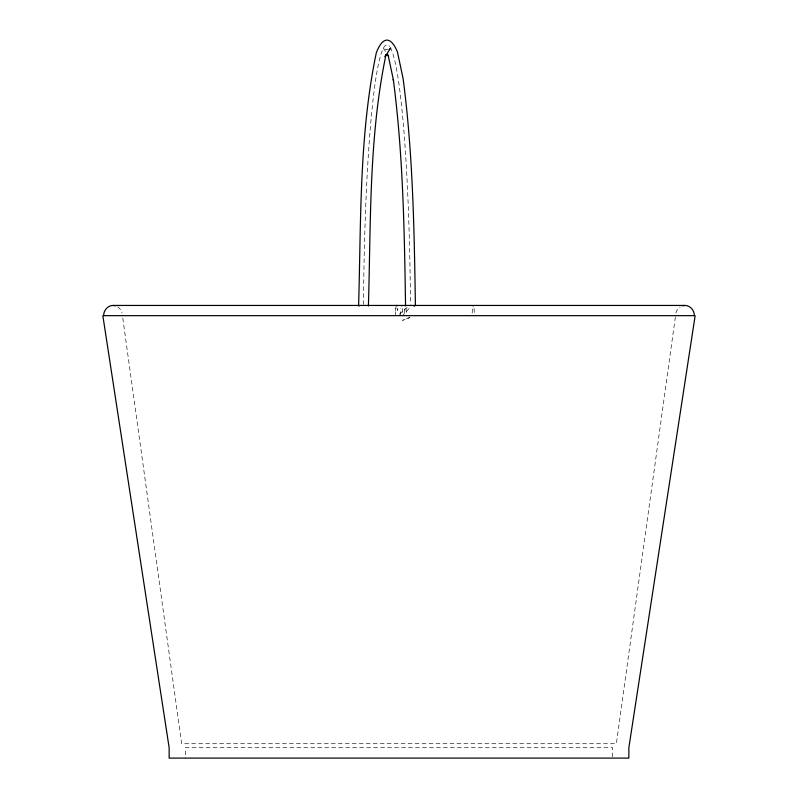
<?xml version="1.0" encoding="UTF-8"?>
<svg xmlns="http://www.w3.org/2000/svg" width="798" height="798" viewBox="0 0 798 798"><rect width="100%" height="100%" fill="white"/><g stroke="black" fill="none" stroke-linecap="round" stroke-linejoin="round"><path stroke-width="0.6" stroke-dasharray="3.99 2.99" d="M400.506 315.659L400.845 308.437M395.299 315.659L395.928 306.811M404.227 313.016L404.726 306.811M472.167 313.016L472.466 308.437M395.449 310.552L395.668 308.437M675.377 316.896L616.355 743.716L181.645 743.716L122.623 316.896M675.876 313.016L676.814 310.552L680.255 306.811M409.155 308.437L402.601 315.659M399.18 314.342L407.189 307.36M409.943 317.105C403.339 320.826 397.204 321.774 409.813 317.734M388.616 49.516L386.082 49.725L382.93 47.661L386.112 52.429M397.643 310.552L397.135 308.437L397.773 313.016M117.745 306.811L119.69 308.437L122.124 313.016M474.082 308.437L474.411 315.659M402.461 308.437L402.8 315.659M406.022 308.437L406.302 313.016M612.684 756.943L612.684 747.716L185.316 747.716L185.316 758.1M390.212 47.521A283.49 23.561 -90 0 1 410.461 304.208M363.509 304.557A283.49 23.561 -90 0 1 389.564 46.553"/><path stroke-width="1.2" d="M368.407 305.973C370.91 222.103 368.786 136.967 386.033 54.454L384.985 56.708L390.711 48.06L389.763 48.927M695.158 315.659L628.854 747.716L628.854 758.1L169.146 758.1L169.146 747.716L102.842 315.659M415.229 305.624L415.399 305.365C414.242 229.714 412.955 153.815 403.12 78.693L397.424 51.89C390.701 35.611 382.531 36.509 376.327 52.718C358.99 135.69 361.115 221.285 358.601 305.614L359.01 306.123M404.985 305.794L405.544 305.794M401.354 305.794L401.953 305.794M472.975 305.794L473.563 305.794M413.953 306.093L414.731 305.873M113.047 305.444C107.7 305.464 103.57 310.502 103.64 315.659L694.36 315.659C694.43 310.502 690.3 305.464 684.953 305.444L113.047 305.444L115.481 305.794M682.519 305.794L684.953 305.444M387.389 54.334L388.666 56.239M388.107 55.122L393.514 80.498L393.294 79.391C403.1 154.333 404.387 230.053 405.544 305.524M396.377 305.444L396.885 305.794L396.377 305.444"/></g></svg>
